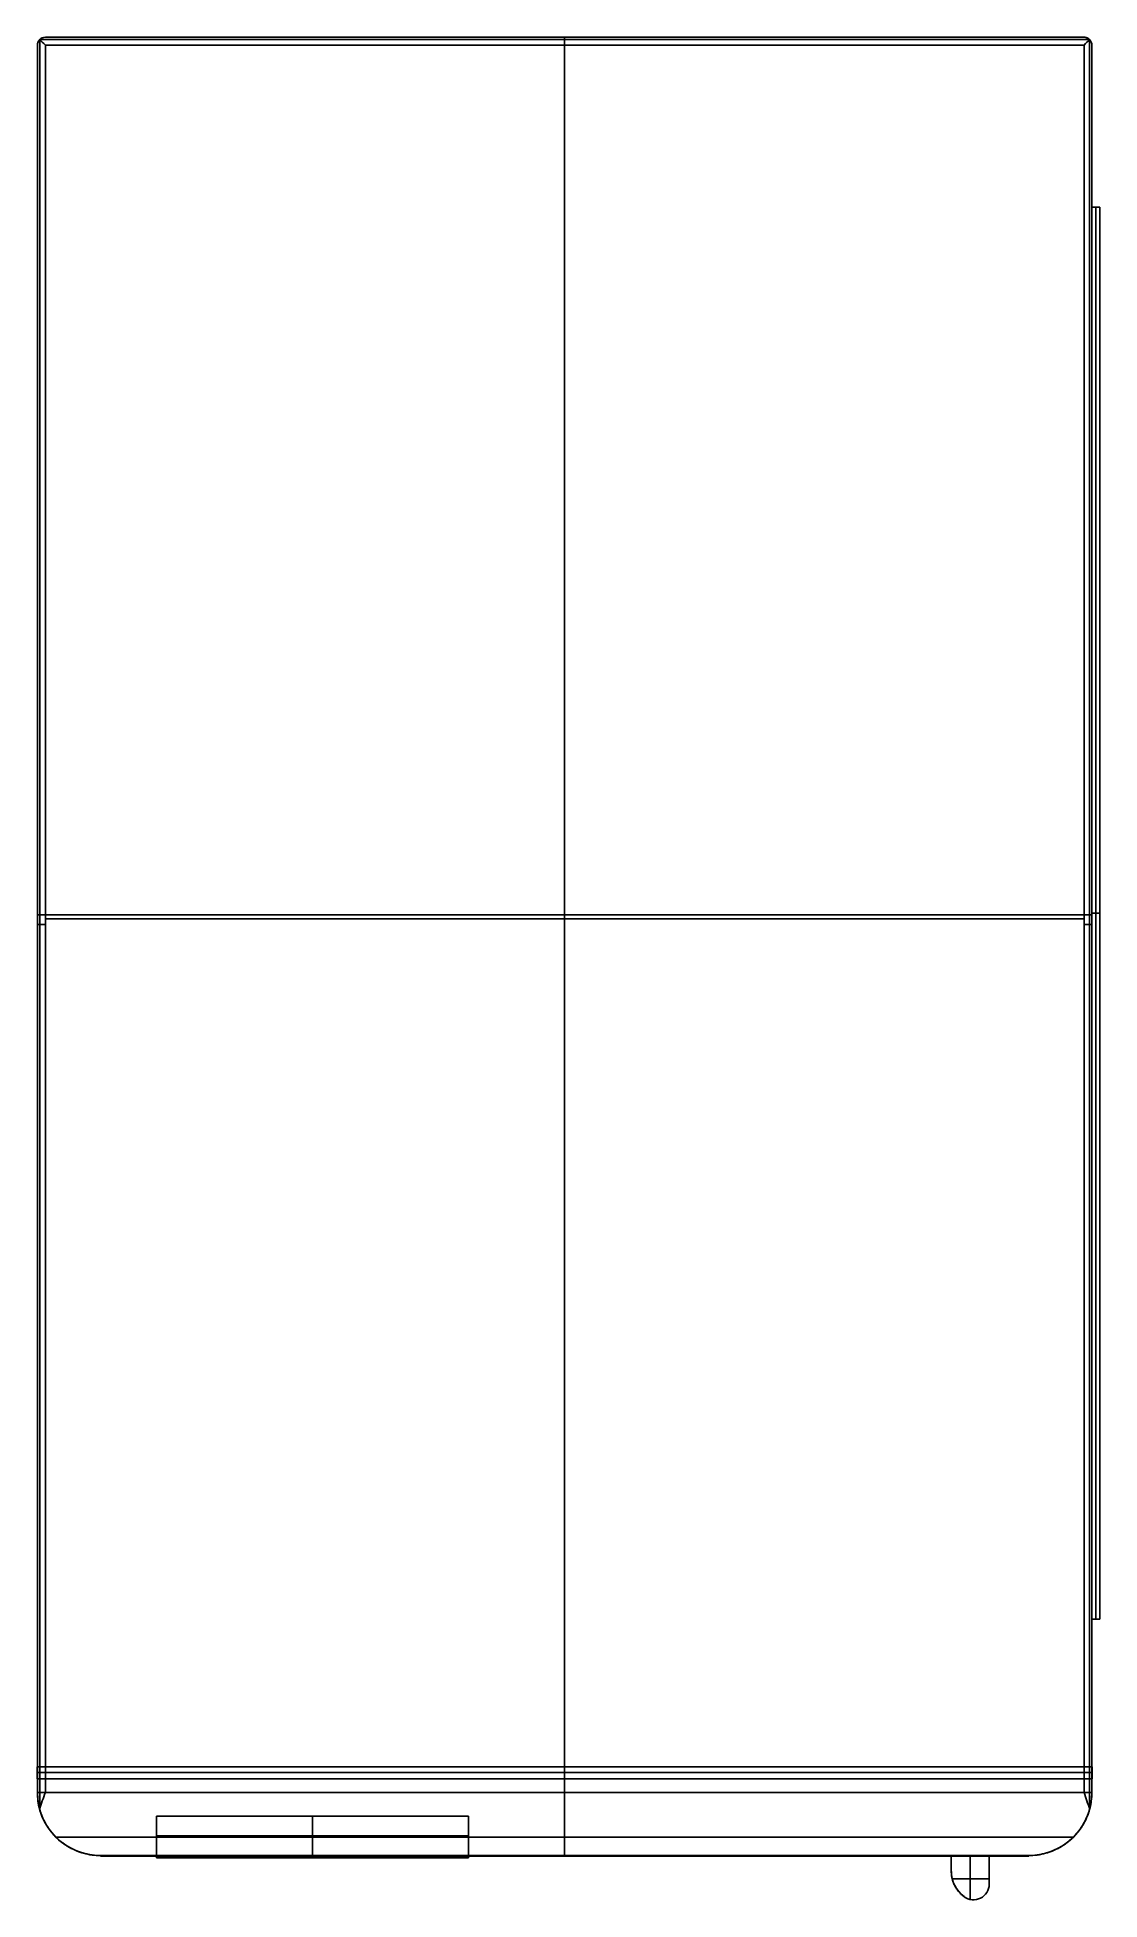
# Model space of a CAD drawing. Header units: millimetres. Extents: x 146 to 218, y 6 to 132.
import ezdxf

# ---------------------------------------------------------------- set-up
doc = ezdxf.new("R2010")
doc.units = ezdxf.units.MM
doc.header["$MEASUREMENT"] = 0

msp = doc.modelspace()

# ---------------------------------------------------------------- linework, layer by layer
for p, q in [((145.96, 131.59, -262.47), (145.96, 131.59, -10.5)), ((145.96, 131.59, -262.47), (145.96, 13.4, -262.47)), ((145.96, 131.59, -10.5), (145.96, 13.4, -10.5)), ((145.96, 131.59, -136.48), (145.96, 13.4, -136.48)), ((146.12, 131.97, -262.47), (146.12, 131.97, -10.12)), ((146.12, 131.97, -10.12), (217.17, 131.97, -10.12)), ((146.12, 12.26, -10.12), (146.12, 131.97, -10.12)), ((146.5, 132.13, -10.5), (146.5, 132.13, -262.47)), ((216.79, 132.13, -262.47), (146.5, 132.13, -262.47)), ((146.5, 132.13, -10.5), (216.79, 132.13, -10.5)), ((146.5, 132.13, -136.48), (216.79, 132.13, -136.48)), ((216.79, 131.59, -9.97), (146.5, 131.59, -9.97)), ((146.5, 131.59, -9.97), (146.5, 13.4, -9.97)), ((181.64, 13.4, -262.47), (181.64, 132.13, -262.47)), ((181.64, 132.13, -262.47), (181.64, 132.13, -10.5)), ((181.64, 13.4, -9.97), (181.64, 131.59, -9.97)), ((216.79, 132.13, -10.5), (216.79, 132.13, -262.47)), ((216.79, 13.4, -9.97), (216.79, 131.59, -9.97)), ((217.17, 131.97, -262.47), (217.17, 131.97, -10.12)), ((217.17, 131.97, -10.12), (217.17, 12.26, -10.12)), ((217.32, 13.4, -262.47), (217.32, 131.59, -262.47)), ((217.32, 131.59, -10.5), (217.32, 131.59, -262.47)), ((217.32, 131.59, -10.5), (217.32, 13.4, -10.5)), ((217.32, 13.4, -136.48), (217.32, 131.59, -136.48)), ((217.32, 120.64, -122.32), (217.32, 120.64, -18.87)), ((217.32, 120.64, -18.87), (217.86, 120.64, -18.87)), ((217.86, 120.64, -122.32), (217.32, 120.64, -122.32)), ((217.32, 25.12, -122.32), (217.32, 120.64, -122.32)), ((217.32, 120.64, -18.87), (217.32, 25.12, -18.87)), ((217.32, 120.64, -70.59), (217.86, 120.64, -70.59)), ((217.32, 25.12, -70.59), (217.32, 120.64, -70.59)), ((217.59, 120.64, -122.32), (217.59, 120.64, -18.87)), ((217.59, 25.12, -122.32), (217.59, 120.64, -122.32)), ((217.59, 25.12, -18.87), (217.59, 120.64, -18.87)), ((217.86, 120.64, -18.87), (217.86, 120.64, -122.32)), ((217.86, 120.64, -122.32), (217.86, 25.12, -122.32)), ((217.86, 25.12, -18.87), (217.86, 120.64, -18.87)), ((217.86, 25.12, -70.59), (217.86, 120.64, -70.59)), ((145.96, 72.76, -262.47), (217.32, 72.76, -262.47)), ((145.96, 72.5, -262.47), (145.96, 72.5, -10.5)), ((146.5, 72.5, -9.97), (216.79, 72.5, -9.97)), ((217.86, 72.88, -122.32), (217.32, 72.88, -122.32)), ((217.32, 72.88, -18.87), (217.86, 72.88, -18.87)), ((217.32, 72.88, -122.32), (217.32, 72.88, -18.87)), ((217.32, 72.5, -262.47), (217.32, 72.5, -10.5)), ((217.86, 72.88, -122.32), (217.86, 72.88, -18.87)), ((217.86, 25.12, -122.32), (217.32, 25.12, -122.32)), ((217.32, 25.12, -18.87), (217.32, 25.12, -122.32)), ((217.86, 25.12, -18.87), (217.32, 25.12, -18.87)), ((217.32, 25.12, -70.59), (217.86, 25.12, -70.59)), ((217.59, 25.12, -18.87), (217.59, 25.12, -122.32)), ((217.86, 25.12, -122.32), (217.86, 25.12, -18.87)), ((145.96, 15.14, -9.96), (145.95, 15.14, -9.96)), ((145.95, 15.14, -9.96), (145.95, 14.33, -9.96)), ((145.95, 15.14, -262.47), (145.95, 15.14, -9.96)), ((145.96, 15.14, -262.47), (145.95, 15.14, -262.47)), ((145.95, 14.33, -262.47), (145.95, 15.14, -262.47)), ((145.95, 15.14, -136.21), (145.96, 15.14, -136.21)), ((145.95, 14.33, -136.21), (145.95, 15.14, -136.21)), ((145.96, 15.14, -9.97), (145.96, 14.33, -9.97)), ((145.96, 14.33, -9.96), (145.96, 15.14, -9.96)), ((145.96, 15.14, -9.96), (145.96, 15.14, -9.97)), ((145.96, 15.14, -9.96), (217.32, 15.14, -9.96)), ((217.32, 15.14, -9.97), (145.96, 15.14, -9.97)), ((145.96, 15.14, -9.96), (145.96, 14.33, -9.96)), ((145.96, 15.14, -9.96), (217.32, 15.14, -9.96)), ((145.96, 14.33, -9.96), (145.96, 15.14, -9.96)), ((145.96, 15.14, -9.96), (145.96, 15.14, -262.47)), ((145.96, 15.14, -262.47), (145.96, 14.33, -262.47)), ((145.96, 14.33, -9.96), (145.96, 15.14, -9.96)), ((145.96, 15.14, -262.47), (145.96, 15.14, -9.96)), ((145.96, 14.33, -262.47), (145.96, 15.14, -262.47)), ((145.96, 14.33, -136.21), (145.96, 15.14, -136.21)), ((181.64, 15.14, -9.97), (181.64, 15.14, -9.96)), ((181.64, 14.33, -9.96), (181.64, 15.14, -9.96)), ((181.64, 14.33, -9.97), (181.64, 15.14, -9.97)), ((217.33, 15.14, -9.96), (217.32, 15.14, -9.96)), ((217.32, 15.14, -9.96), (217.32, 14.33, -9.96)), ((217.32, 15.14, -262.47), (217.32, 15.14, -9.96)), ((217.33, 15.14, -262.47), (217.32, 15.14, -262.47)), ((217.32, 14.33, -262.47), (217.32, 15.14, -262.47)), ((217.32, 15.14, -136.21), (217.33, 15.14, -136.21)), ((217.32, 14.33, -136.21), (217.32, 15.14, -136.21)), ((217.32, 14.33, -9.97), (217.32, 15.14, -9.97)), ((217.32, 15.14, -9.97), (217.32, 15.14, -9.96)), ((217.32, 15.14, -9.96), (217.32, 14.33, -9.96)), ((217.32, 14.33, -9.96), (217.32, 15.14, -9.96)), ((217.33, 14.33, -9.96), (217.33, 15.14, -9.96)), ((217.33, 15.14, -9.96), (217.33, 15.14, -262.47)), ((217.33, 15.14, -262.47), (217.33, 14.33, -262.47)), ((217.33, 14.33, -9.96), (217.33, 15.14, -9.96)), ((217.33, 15.14, -262.47), (217.33, 15.14, -9.96)), ((217.33, 14.33, -262.47), (217.33, 15.14, -262.47)), ((217.33, 14.33, -136.21), (217.33, 15.14, -136.21)), ((145.95, 14.74, -9.96), (145.96, 14.74, -9.96)), ((145.96, 14.74, -262.47), (145.95, 14.74, -262.47)), ((145.95, 14.74, -262.47), (145.95, 14.74, -9.96)), ((145.95, 14.33, -9.96), (145.95, 14.33, -262.47)), ((145.95, 14.33, -262.47), (145.96, 14.33, -262.47)), ((145.96, 14.33, -9.96), (145.95, 14.33, -9.96)), ((145.95, 14.33, -136.21), (145.96, 14.33, -136.21)), ((145.96, 14.74, -9.97), (145.96, 14.74, -9.96)), ((217.32, 14.74, -9.96), (145.96, 14.74, -9.96)), ((145.96, 14.74, -9.97), (217.32, 14.74, -9.97)), ((145.96, 14.74, -262.47), (145.96, 14.74, -9.96)), ((145.96, 14.33, -9.96), (145.96, 14.33, -9.97)), ((145.96, 14.33, -9.97), (217.32, 14.33, -9.97)), ((217.32, 14.33, -9.96), (145.96, 14.33, -9.96)), ((145.96, 14.33, -9.96), (217.32, 14.33, -9.96)), ((145.96, 14.33, -262.47), (145.96, 14.33, -9.96)), ((145.96, 14.33, -9.96), (145.96, 14.33, -262.47)), ((181.64, 14.33, -9.96), (181.64, 14.33, -9.97)), ((217.32, 14.74, -9.96), (217.33, 14.74, -9.96)), ((217.33, 14.74, -262.47), (217.32, 14.74, -262.47)), ((217.32, 14.74, -262.47), (217.32, 14.74, -9.96)), ((217.32, 14.74, -9.97), (217.32, 14.74, -9.96)), ((217.32, 14.33, -9.96), (217.32, 14.33, -262.47)), ((217.32, 14.33, -262.47), (217.33, 14.33, -262.47)), ((217.33, 14.33, -9.96), (217.32, 14.33, -9.96)), ((217.32, 14.33, -136.21), (217.33, 14.33, -136.21)), ((217.32, 14.33, -9.96), (217.32, 14.33, -9.97)), ((217.33, 14.74, -262.47), (217.33, 14.74, -9.96)), ((217.33, 14.33, -262.47), (217.33, 14.33, -9.96)), ((217.33, 14.33, -9.96), (217.33, 14.33, -262.47)), ((145.96, 13.4, -262.47), (217.32, 13.4, -262.47)), ((145.96, 13.4, -10.5), (145.96, 13.4, -262.47)), ((146.5, 13.4, -9.97), (216.79, 13.4, -9.97)), ((217.32, 13.4, -10.5), (217.32, 13.4, -262.47)), ((175.14, 11.8, -88.55), (154.02, 11.8, -88.55)), ((154.02, 11.8, -111.74), (154.02, 11.8, -88.55)), ((175.14, 11.8, -111.74), (154.02, 11.8, -111.74)), ((154.02, 9.13, -111.74), (154.02, 11.8, -111.74)), ((154.02, 11.8, -100.15), (175.14, 11.8, -100.15)), ((154.02, 11.8, -97.29), (154.02, 9.13, -97.29)), ((164.58, 11.8, -111.74), (164.58, 11.8, -88.55)), ((164.58, 9.13, -111.74), (164.58, 11.8, -111.74)), ((175.14, 11.8, -88.55), (175.14, 11.8, -111.74)), ((175.14, 9.13, -111.74), (175.14, 11.8, -111.74)), ((175.14, 9.13, -97.29), (175.14, 11.8, -97.29)), ((216.07, 10.38, -261.22), (147.21, 10.38, -261.22)), ((147.21, 10.38, -261.22), (147.21, 10.38, -11.22)), ((216.07, 10.38, -11.22), (147.21, 10.38, -11.22)), ((175.14, 10.47, -111.74), (154.02, 10.47, -111.74)), ((154.02, 10.47, -111.74), (154.02, 10.47, -84.29)), ((175.14, 10.47, -111.74), (175.14, 10.47, -84.29)), ((216.07, 10.38, -261.22), (216.07, 10.38, -11.22)), ((213.05, 9.13, -14.23), (150.23, 9.13, -14.23)), ((150.23, 9.13, -14.23), (150.23, 9.08, -14.23)), ((150.23, 9.08, -75.22), (150.23, 9.13, -75.22)), ((150.23, 9.13, -75.22), (213.05, 9.13, -75.22)), ((150.23, 9.13, -14.23), (150.23, 9.13, -75.22)), ((150.23, 9.13, -44.73), (150.23, 9.08, -44.73)), ((150.23, 9.13, -44.73), (213.05, 9.13, -44.73)), ((150.23, 9.13, -258.2), (150.23, 9.08, -258.2)), ((150.23, 9.08, -78.68), (150.23, 9.13, -78.68)), ((150.23, 9.13, -78.68), (150.23, 9.13, -258.2)), ((213.05, 9.13, -78.68), (150.23, 9.13, -78.68)), ((150.23, 9.13, -258.2), (213.05, 9.13, -258.2)), ((150.23, 9.13, -168.44), (150.23, 9.08, -168.44)), ((150.23, 9.13, -168.44), (213.05, 9.13, -168.44)), ((150.23, 9.13, -14.23), (150.23, 9.13, -258.2)), ((150.23, 9.13, -258.2), (213.05, 9.13, -258.2)), ((213.05, 9.13, -14.23), (150.23, 9.13, -14.23)), ((150.23, 9.13, -136.22), (213.05, 9.13, -136.22)), ((150.23, 9.11, -14.23), (213.05, 9.11, -14.23)), ((213.05, 9.11, -75.22), (150.23, 9.11, -75.22)), ((150.23, 9.11, -75.22), (150.23, 9.11, -14.23)), ((150.23, 9.11, -258.2), (150.23, 9.11, -78.68)), ((150.23, 9.11, -78.68), (213.05, 9.11, -78.68)), ((213.05, 9.11, -258.2), (150.23, 9.11, -258.2)), ((150.23, 9.08, -14.23), (213.05, 9.08, -14.23)), ((213.05, 9.08, -75.22), (150.23, 9.08, -75.22)), ((150.23, 9.08, -75.22), (150.23, 9.08, -14.23)), ((150.23, 9.08, -44.73), (213.05, 9.08, -44.73)), ((150.23, 9.08, -258.2), (150.23, 9.08, -78.68)), ((150.23, 9.08, -78.68), (213.05, 9.08, -78.68)), ((213.05, 9.08, -258.2), (150.23, 9.08, -258.2)), ((150.23, 9.08, -168.44), (213.05, 9.08, -168.44)), ((175.14, 9.13, -84.4), (154.02, 9.13, -84.4)), ((154.02, 9.13, -111.74), (154.02, 9.13, -84.4)), ((175.14, 9.13, -111.74), (154.02, 9.13, -111.74)), ((154.02, 8.97, -111.74), (154.02, 9.13, -111.74)), ((154.02, 9.13, -98.07), (175.14, 9.13, -98.07)), ((154.02, 9.13, -97.29), (154.02, 8.97, -97.29)), ((154.02, 9.13, -82.83), (175.14, 9.13, -82.83)), ((175.14, 9.13, -111.74), (154.02, 9.13, -111.74)), ((154.02, 9.13, -111.74), (154.02, 9.13, -82.83)), ((175.14, 9.05, -111.74), (154.02, 9.05, -111.74)), ((154.02, 9.05, -111.74), (154.02, 9.05, -83.29)), ((154.02, 8.97, -82.83), (175.14, 8.97, -82.83)), ((175.14, 8.97, -111.74), (154.02, 8.97, -111.74)), ((154.02, 8.97, -111.74), (154.02, 8.97, -82.83)), ((154.02, 8.97, -97.29), (175.14, 8.97, -97.29)), ((164.58, 9.13, -111.74), (164.58, 9.13, -84.4)), ((164.58, 8.97, -111.74), (164.58, 9.13, -111.74)), ((164.58, 8.97, -111.74), (164.58, 8.97, -82.83)), ((175.14, 9.13, -84.4), (175.14, 9.13, -111.74)), ((175.14, 8.97, -111.74), (175.14, 9.13, -111.74)), ((175.14, 8.97, -97.29), (175.14, 9.13, -97.29)), ((175.14, 9.13, -82.83), (175.14, 9.13, -111.74)), ((175.14, 9.05, -111.74), (175.14, 9.05, -83.29)), ((175.14, 8.97, -82.83), (175.14, 8.97, -111.74)), ((181.64, 9.08, -14.23), (181.64, 9.13, -14.23)), ((181.64, 9.08, -75.22), (181.64, 9.13, -75.22)), ((181.64, 9.13, -14.23), (181.64, 9.13, -75.22)), ((181.64, 9.08, -78.68), (181.64, 9.13, -78.68)), ((181.64, 9.08, -258.2), (181.64, 9.13, -258.2)), ((181.64, 9.13, -78.68), (181.64, 9.13, -258.2)), ((181.64, 9.13, -14.23), (181.64, 9.13, -258.2)), ((181.64, 9.08, -14.23), (181.64, 9.08, -75.22)), ((181.64, 9.08, -78.68), (181.64, 9.08, -258.2)), ((210.37, 9.13, -82.71), (207.81, 9.13, -82.71)), ((207.81, 9.13, -82.71), (207.81, 8.07, -82.71)), ((207.81, 9.13, -111.25), (210.37, 9.13, -111.25)), ((207.81, 8.07, -111.25), (207.81, 9.13, -111.25)), ((207.81, 9.13, -82.71), (207.81, 9.13, -111.25)), ((207.81, 9.13, -96.98), (207.81, 8.07, -96.98)), ((207.81, 9.13, -96.98), (210.37, 9.13, -96.98)), ((210.37, 9.13, -32.34), (207.81, 9.13, -32.34)), ((207.81, 9.13, -32.34), (207.81, 8.07, -32.34)), ((207.81, 9.13, -60.89), (210.37, 9.13, -60.89)), ((207.81, 8.07, -60.89), (207.81, 9.13, -60.89)), ((207.81, 9.13, -32.34), (207.81, 9.13, -60.89)), ((207.81, 9.13, -46.62), (207.81, 8.07, -46.62)), ((207.81, 9.13, -46.62), (210.37, 9.13, -46.62)), ((209.09, 6.16, -82.71), (209.09, 9.13, -82.71)), ((209.09, 6.16, -111.25), (209.09, 9.13, -111.25)), ((209.09, 9.13, -82.71), (209.09, 9.13, -111.25)), ((209.09, 6.16, -32.34), (209.09, 9.13, -32.34)), ((209.09, 6.16, -60.89), (209.09, 9.13, -60.89)), ((209.09, 9.13, -32.34), (209.09, 9.13, -60.89)), ((210.37, 9.13, -111.25), (210.37, 7.22, -111.25)), ((210.37, 9.13, -111.25), (210.37, 9.13, -82.71)), ((210.37, 9.13, -82.71), (210.37, 7.22, -82.71)), ((210.37, 7.22, -96.98), (210.37, 9.13, -96.98)), ((210.37, 9.13, -60.89), (210.37, 7.22, -60.89)), ((210.37, 9.13, -60.89), (210.37, 9.13, -32.34)), ((210.37, 9.13, -32.34), (210.37, 7.22, -32.34)), ((210.37, 7.22, -46.62), (210.37, 9.13, -46.62)), ((213.05, 9.08, -14.23), (213.05, 9.13, -14.23)), ((213.05, 9.08, -75.22), (213.05, 9.13, -75.22)), ((213.05, 9.13, -75.22), (213.05, 9.13, -14.23)), ((213.05, 9.08, -44.73), (213.05, 9.13, -44.73)), ((213.05, 9.08, -78.68), (213.05, 9.13, -78.68)), ((213.05, 9.08, -258.2), (213.05, 9.13, -258.2)), ((213.05, 9.13, -258.2), (213.05, 9.13, -78.68)), ((213.05, 9.08, -168.44), (213.05, 9.13, -168.44)), ((213.05, 9.13, -258.2), (213.05, 9.13, -14.23)), ((213.05, 9.11, -75.22), (213.05, 9.11, -14.23)), ((213.05, 9.11, -258.2), (213.05, 9.11, -78.68)), ((213.05, 9.08, -14.23), (213.05, 9.08, -75.22)), ((213.05, 9.08, -78.68), (213.05, 9.08, -258.2)), ((207.81, 8.6, -111.25), (207.81, 8.6, -82.71)), ((207.81, 8.6, -60.89), (207.81, 8.6, -32.34)), ((207.81, 8.07, -111.25), (207.81, 8.07, -82.71)), ((207.81, 8.07, -60.89), (207.81, 8.07, -32.34)), ((210.37, 8.18, -111.25), (210.37, 8.18, -82.71)), ((210.37, 8.18, -60.89), (210.37, 8.18, -32.34)), ((207.87, 7.55, -82.71), (210.37, 7.55, -82.71)), ((210.37, 7.55, -111.25), (207.87, 7.55, -111.25)), ((207.87, 7.55, -32.34), (210.37, 7.55, -32.34)), ((210.37, 7.55, -60.89), (207.87, 7.55, -60.89)), ((208.43, 6.56, -111.25), (208.43, 6.56, -82.71)), ((208.43, 6.56, -60.89), (208.43, 6.56, -32.34)), ((208.67, 6.35, -82.71), (208.67, 6.35, -111.25)), ((208.67, 6.35, -32.34), (208.67, 6.35, -60.89)), ((210.37, 7.22, -111.25), (210.37, 7.22, -82.71)), ((210.37, 7.22, -60.89), (210.37, 7.22, -32.34)), ((210.37, 7.2, -111.25), (210.37, 7.2, -82.71)), ((210.37, 7.2, -60.89), (210.37, 7.2, -32.34)), ((209.78, 6.25, -111.25), (209.78, 6.25, -82.71)), ((209.78, 6.25, -60.89), (209.78, 6.25, -32.34))]:
    msp.add_line(p, q)
for centre, radius, start, end in [((146.5, 131.59, -262.47), 0.533, 90, 180), ((146.5, 131.59, -136.29), 0.533, 90, 180), ((216.79, 131.59, -136.29), 0.533, 0, 90), ((150.23, 13.4, -136.29), 4.27, 180, 270), ((213.05, 13.4, -136.29), 4.27, 270, 360), ((209.94, 8.07, -96.98), 2.13, 180, 233.543), ((209.94, 8.07, -46.62), 2.13, 180, 233.543), ((209.31, 7.21, -111.25), 1.07, 233.543, 359.3086), ((209.31, 7.21, -82.71), 1.07, 233.543, 359.3086), ((209.31, 7.21, -96.98), 1.07, 233.543, 359.3086), ((209.31, 7.21, -60.89), 1.07, 233.543, 359.3086), ((209.31, 7.21, -32.34), 1.07, 233.543, 359.3086), ((209.31, 7.21, -46.62), 1.07, 233.543, 359.3086), ((208.24, 7.22, -111.25), 2.13, 359.3086, 360), ((208.24, 7.22, -82.71), 2.13, 359.3086, 360), ((208.24, 7.22, -96.98), 2.13, 359.3086, 0), ((208.24, 7.22, -60.89), 2.13, 359.3086, 360), ((208.24, 7.22, -46.62), 2.13, 359.3086, 0)]:
    msp.add_arc(centre, radius, start, end)
at = {"extrusion": (1, 0, 0)}
for centre, radius, start, end in [((131.59, -10.5, 181.64), 0.533, 360, 90), ((13.4, -258.2, 181.64), 4.27, 180, 270), ((13.4, -14.23, 181.64), 4.27, 90, 180), ((4.33, -88.55, 154.02), 7.47, 0, 49.9948), ((4.33, -88.55, 164.58), 7.47, 0, 49.9948), ((4.33, -88.55, 175.14), 7.47, 0, 49.9948), ((1.67, -84.4, 154.02), 7.47, 0, 12.1286), ((1.67, -84.4, 164.58), 7.47, 0, 12.1286)]:
    msp.add_arc(centre, radius, start, end, dxfattribs=at)
at = {"extrusion": (0, 1, 0)}
for centre, start, end in [((-146.5, -10.5, 72.11), 0, 90), ((-216.79, -10.5, 72.11), 90, 180)]:
    msp.add_arc(centre, 0.533, start, end, dxfattribs=at)
at = {"extrusion": (1, -1.3232e-13, -2.84361e-14)}
msp.add_arc((1.67, -84.4, 175.14), 7.47, 360, 12.1286, dxfattribs=at)
at = {"extrusion": (1.36333e-09, -8.23891e-12, 1)}
msp.add_arc((208.24, 7.22, -32.34), 2.13, 359.3086, 360, dxfattribs=at)
for points in [[(145.96, 131.59, -10.5), (145.96, 131.73, -10.36), (146.02, 131.87, -10.23), (146.12, 131.97, -10.12)], [(146.12, 131.97, -10.12), (146.22, 132.07, -10.23), (146.36, 132.13, -10.36), (146.5, 132.13, -10.5)], [(146.12, 131.97, -10.12), (146.22, 131.87, -10.02), (146.36, 131.73, -9.97), (146.5, 131.59, -9.97)], [(217.17, 131.97, -10.12), (217.06, 132.07, -10.23), (216.93, 132.13, -10.36), (216.79, 132.13, -10.5)], [(216.79, 131.59, -9.97), (216.93, 131.73, -9.97), (217.06, 131.87, -10.02), (217.17, 131.97, -10.12)], [(217.17, 131.97, -10.12), (217.27, 131.87, -10.23), (217.32, 131.73, -10.36), (217.32, 131.59, -10.5)], [(145.96, 13.4, -10.5), (145.96, 13.01, -10.36), (146.01, 12.63, -10.23), (146.12, 12.26, -10.12)], [(146.12, 12.26, -10.12), (146.22, 12.63, -10.02), (146.36, 13.01, -9.97), (146.5, 13.4, -9.97)], [(216.79, 13.4, -9.97), (216.92, 13.01, -9.97), (217.06, 12.63, -10.02), (217.17, 12.26, -10.12)], [(217.17, 12.26, -10.12), (217.27, 12.63, -10.23), (217.32, 13.01, -10.36), (217.32, 13.4, -10.5)]]:
    msp.add_open_spline(points, degree=3)
for points, weights in [([(217.32, 131.59, -262.47), (217.32, 132.13, -262.47), (216.79, 132.13, -262.47)], [1, 0.707106781187, 1]), ([(207.81, 8.07, -82.71), (207.81, 6.99, -82.71), (208.67, 6.35, -82.71)], [1, 0.892810064048, 1]), ([(208.67, 6.35, -111.25), (207.81, 6.99, -111.25), (207.81, 8.07, -111.25)], [1, 0.892810064048, 1]), ([(207.81, 8.07, -32.34), (207.81, 6.99, -32.34), (208.67, 6.35, -32.34)], [1, 0.892810064048, 1]), ([(208.67, 6.35, -60.89), (207.81, 6.99, -60.89), (207.81, 8.07, -60.89)], [1, 0.892810064048, 1])]:
    msp.add_rational_spline(points, weights, degree=2)
for points, knots in [([(145.96, 13.4, -262.47), (145.96, 12.99, -262.47), (146.02, 12.65, -262.41), (146.15, 12.1, -262.27), (146.23, 11.88, -262.19), (146.4, 11.5, -262.03), (146.49, 11.34, -261.94), (146.66, 11.05, -261.76), (146.75, 10.92, -261.68), (147.03, 10.57, -261.4), (147.21, 10.37, -261.22), (147.58, 10.04, -260.85), (147.77, 9.91, -260.66), (148.33, 9.55, -260.1), (148.71, 9.39, -259.72), (149.47, 9.18, -258.96), (149.85, 9.13, -258.58), (150.23, 9.13, -258.2)], [0, 0, 0, 0, 0.098067, 0.098067, 0.196135, 0.196135, 0.294252, 0.294252, 0.392369, 0.392369, 0.588885, 0.588885, 0.785118, 0.785118, 1.178041, 1.178041, 1.570796, 1.570796, 1.570796, 1.570796]), ([(217.32, 13.4, -262.47), (217.32, 12.99, -262.47), (217.26, 12.65, -262.41), (217.13, 12.1, -262.27), (217.05, 11.88, -262.19), (216.88, 11.5, -262.03), (216.8, 11.34, -261.94), (216.62, 11.05, -261.76), (216.53, 10.92, -261.68), (216.26, 10.57, -261.4), (216.07, 10.37, -261.22), (215.7, 10.04, -260.85), (215.52, 9.91, -260.66), (214.95, 9.55, -260.1), (214.57, 9.39, -259.72), (213.81, 9.18, -258.96), (213.43, 9.13, -258.58), (213.05, 9.13, -258.2)], [0, 0, 0, 0, 0.098067, 0.098067, 0.196135, 0.196135, 0.294252, 0.294252, 0.392369, 0.392369, 0.588885, 0.588885, 0.785118, 0.785118, 1.178041, 1.178041, 1.570796, 1.570796, 1.570796, 1.570796]), ([(150.23, 9.13, -14.23), (149.88, 9.13, -13.88), (149.52, 9.18, -13.53), (148.82, 9.36, -12.82), (148.47, 9.49, -12.47), (147.94, 9.79, -11.95), (147.77, 9.91, -11.77), (147.42, 10.18, -11.43), (147.25, 10.33, -11.26), (146.91, 10.71, -10.91), (146.74, 10.92, -10.75), (146.5, 11.33, -10.5), (146.42, 11.48, -10.42), (146.26, 11.82, -10.26), (146.19, 12.02, -10.19), (146.12, 12.26, -10.12)], [-1.570796, -1.570796, -1.570796, -1.570796, -1.246032, -1.246032, -0.921195, -0.921195, -0.758846, -0.758846, -0.596373, -0.596373, -0.433951, -0.433951, -0.352691, -0.352691, -0.271431, -0.271431, -0.271431, -0.271431]), ([(217.17, 12.26, -10.12), (217.1, 12.02, -10.19), (217.02, 11.82, -10.26), (216.87, 11.48, -10.42), (216.79, 11.33, -10.5), (216.54, 10.92, -10.75), (216.37, 10.71, -10.91), (216.03, 10.33, -11.26), (215.86, 10.18, -11.43), (215.51, 9.91, -11.77), (215.34, 9.79, -11.95), (214.82, 9.49, -12.47), (214.46, 9.36, -12.82), (213.76, 9.18, -13.53), (213.41, 9.13, -13.88), (213.05, 9.13, -14.23)], [0.271431, 0.271431, 0.271431, 0.271431, 0.352656, 0.352656, 0.433882, 0.433882, 0.596248, 0.596248, 0.75866, 0.75866, 0.921294, 0.921294, 1.245976, 1.245976, 1.570796, 1.570796, 1.570796, 1.570796])]:
    msp.add_open_spline(points, degree=3, knots=knots)

doc.saveas('drawing.dxf')
